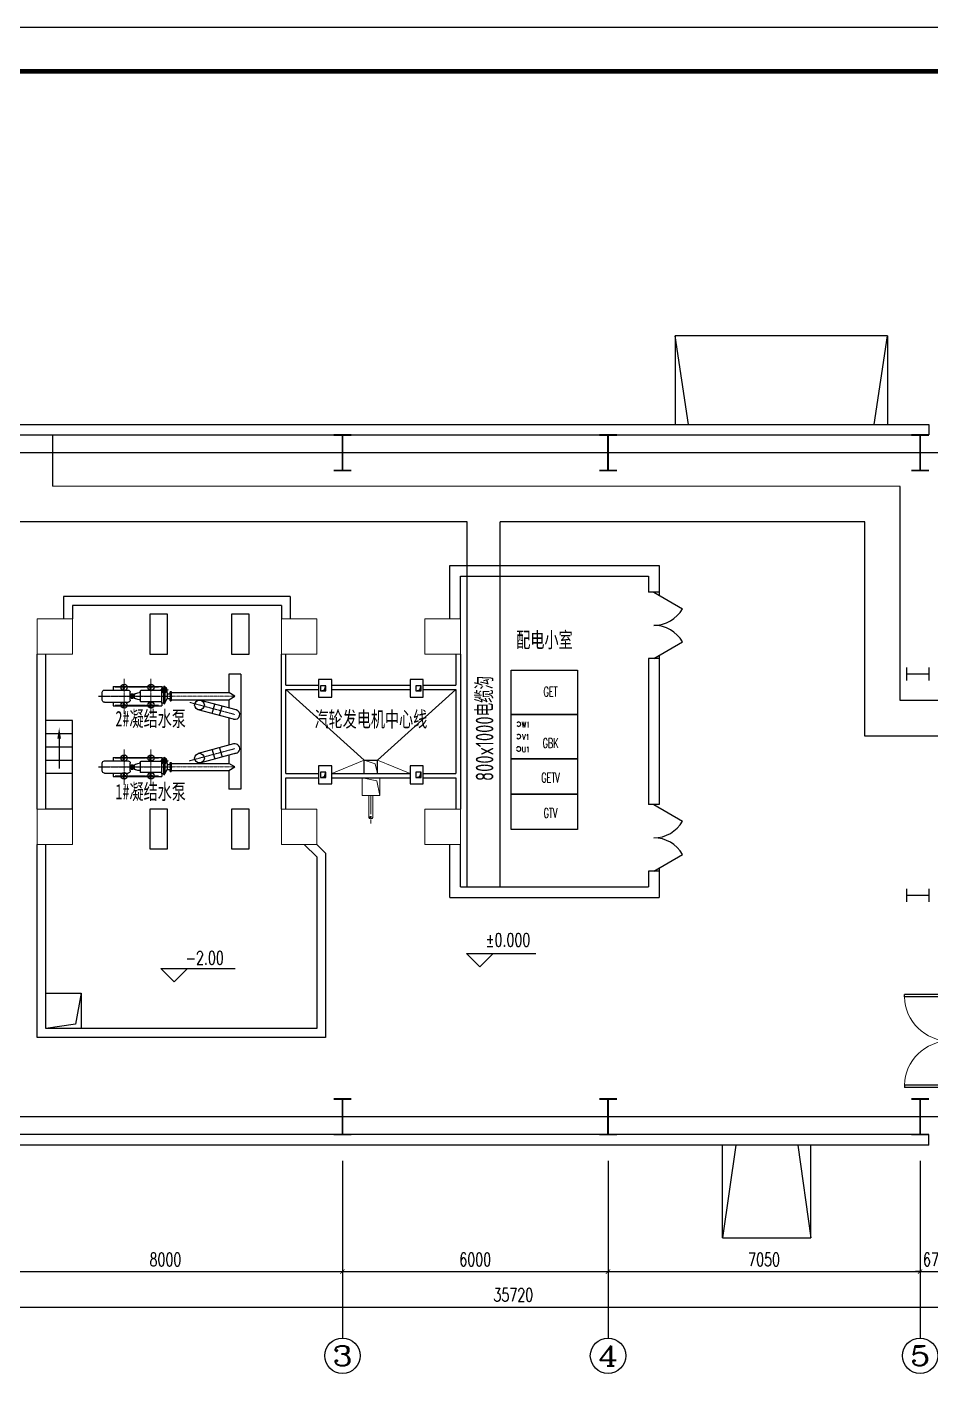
# Model space of a CAD drawing. Header units: millimetres. Extents: x -24326 to 675674, y 148048 to 606396.
# Drawn here: x 515439 to 535859, y 178442 to 209048 of the extents above; entities that cross this region are included whole.
import ezdxf
from ezdxf.enums import TextEntityAlignment as Align

# ---------------------------------------------------------------- set-up
doc = ezdxf.new("R2010")
doc.units = ezdxf.units.MM
for name, pattern in [('ACAD_ISO04W018', [5.49, 4.32, -0.54, 0.09, -0.54]), ('CENTER', [2, 1.25, -0.25, 0.25, -0.25]), ('DASHED', [0.75, 0.5, -0.25])]:
    doc.linetypes.add(name, pattern=pattern)
for name, color, linetype in [('0-GREEN', 3, 'Continuous'), ('0-YELLOW', 2, 'Continuous'), ('1', 7, 'Continuous'), ('AXIS', 3, 'Continuous'), ('AXIS_TEXT', 7, 'Continuous'), ('DIM_ELEV', 3, 'Continuous'), ('DOOR_FIRE', 4, 'Continuous'), ('DOTE', 1, 'Continuous'), ('LEVL', 3, 'Continuous'), ('Prof', 2, 'Continuous'), ('PUB_TEXT', 7, 'Continuous'), ('STAIR', 2, 'Continuous'), ('WALL', 9, 'Continuous'), ('WINDOW', 4, 'Continuous'), ('主蒸汽', 6, 'Continuous'), ('图框', 7, 'Continuous'), ('水管道', 3, 'Continuous'), ('照明平面设备层', 1, 'Continuous'), ('设备', 6, 'Continuous')]:
    doc.layers.add(name, color=color, linetype=linetype)
for name, color, linetype, lineweight in [('2细线层', 1, 'Continuous', 0), ('3中心线层', 1, 'CENTER', 20), ('4虚线层', 1, 'DASHED', 0), ('中心线', 1, 'CENTER', 20), ('标注', 7, 'Continuous', 18)]:
    doc.layers.add(name, color=color, linetype=linetype, lineweight=lineweight)
doc.styles.add('_TCH_AXIS', font='COMPLEX', dxfattribs={"bigfont": 'GBCBIG'})
doc.styles.add('_TCH_DIM', font='SIMPLEX', dxfattribs={"bigfont": 'GBCBIG'})
doc.styles.add('_TCH_DIM_T3', font='SIMPLEX', dxfattribs={"width": 0.705882, "bigfont": 'GBCBIG'})
doc.styles.add('COMPLEX', font='COMPLEX', dxfattribs={"bigfont": 'AllInOneBig.shx'})
doc.styles.add('DIM_FONT', font='SIMPLEX', dxfattribs={"width": 0.7, "bigfont": 'GBCBIG'})
doc.styles.add('HZ-XJF', font='simplex.shx', dxfattribs={"width": 0.6, "height": 220, "bigfont": 'hz-xjf.shx'})
doc.styles.add('标准', font='NSimSun.ttf', dxfattribs={"width": 0.667})
doc.styles.add('福鑫余热发电车间建筑图2025.6.27(冶金院校核修改图)$0$-TSSDCHNGBENOR', font='GBENOR.shx', dxfattribs={"bigfont": 'TSSDCHN.shx'})
doc.dimstyles.new('_TCH_ARCH&&100', dxfattribs={"dimtxt": 297.5, "dimasz": 100, "dimexe": 250, "dimexo": 300, "dimgap": 126.25, "dimtad": 1, "dimdec": 0, "dimzin": 0, "dimdsep": 46, "dimtxsty": '_TCH_DIM_T3', "dimblk": 'ARCHTICK', "dimcen": 0.09, "dimclrt": 7, "dimazin": 2, "dimtfac": 1, "dimtdec": 0, "dimtix": 1, "dimtmove": 2, "dimatfit": 3, "dimfxl": 1, "dimtolj": 1, "dimtzin": 0, "dimarcsym": 0})

# ---------------------------------------------------------------- blocks, each defined once
blk = doc.blocks.new('_AXISO')
blk.add_circle((0, 0), 0.5)
at = {"layer": 'AXIS_TEXT', "style": 'COMPLEX', "width": 1.041667}
blk.add_attdef('A', text='', height=0.56, dxfattribs=at).set_placement((-0.25, -0.28), (0.25, -0.28), align=Align.FIT)
blk = doc.blocks.new('_ArchTick')
at = {"color": 0, "linetype": 'ByBlock', "const_width": 0.15}
blk.add_lwpolyline([(-0.5, -0.5), (0.5, 0.5)], dxfattribs=at)
blk = doc.blocks.new('*D103')
at = {"layer": 'AXIS', "color": 0, "lineweight": -2, "transparency": 16777216}
for p, q in [((514564, 183133), (514564, 180683)), ((522564, 183133), (522564, 180683)), ((514564, 180933), (522564, 180933))]:
    blk.add_line(p, q, dxfattribs=at)
at = {"layer": 'Defpoints', "color": 0, "transparency": 16777216}
for p in [(514564, 183433), (522564, 183433), (522564, 180933)]:
    blk.add_point(p, dxfattribs=at)
at = {"layer": 'AXIS', "color": 0, "lineweight": -2, "transparency": 16777216, "xscale": 100, "yscale": 100, "zscale": 100, "rotation": 180}
blk.add_blockref('_ArchTick', (514564, 180933), dxfattribs=at)
at = {"layer": 'AXIS', "color": 0, "lineweight": -2, "transparency": 16777216, "xscale": 100, "yscale": 100, "zscale": 100}
blk.add_blockref('_ArchTick', (522564, 180933), dxfattribs=at)
at = {"layer": 'AXIS', "color": 7, "transparency": 16777216, "insert": (518564, 181208), "char_height": 297.5, "attachment_point": 5, "style": '_TCH_DIM_T3'}
blk.add_mtext('\\A1;8000', dxfattribs=at)
blk = doc.blocks.new('*D104')
at = {"layer": 'AXIS', "color": 0, "lineweight": -2, "transparency": 16777216}
for p, q in [((522564, 183133), (522564, 180683)), ((528564, 183133), (528564, 180683)), ((522564, 180933), (528564, 180933))]:
    blk.add_line(p, q, dxfattribs=at)
at = {"layer": 'Defpoints', "color": 0, "transparency": 16777216}
for p in [(522564, 183433), (528564, 183433), (528564, 180933)]:
    blk.add_point(p, dxfattribs=at)
at = {"layer": 'AXIS', "color": 0, "lineweight": -2, "transparency": 16777216, "xscale": 100, "yscale": 100, "zscale": 100, "rotation": 180}
blk.add_blockref('_ArchTick', (522564, 180933), dxfattribs=at)
at = {"layer": 'AXIS', "color": 0, "lineweight": -2, "transparency": 16777216, "xscale": 100, "yscale": 100, "zscale": 100}
blk.add_blockref('_ArchTick', (528564, 180933), dxfattribs=at)
at = {"layer": 'AXIS', "color": 7, "transparency": 16777216, "insert": (525564, 181208), "char_height": 297.5, "attachment_point": 5, "style": '_TCH_DIM_T3'}
blk.add_mtext('\\A1;6000', dxfattribs=at)
blk = doc.blocks.new('*D105')
at = {"layer": 'AXIS', "color": 0, "lineweight": -2, "transparency": 16777216}
for p, q in [((528564, 183133), (528564, 180683)), ((535614, 183133), (535614, 180683)), ((528564, 180933), (535614, 180933))]:
    blk.add_line(p, q, dxfattribs=at)
at = {"layer": 'Defpoints', "color": 0, "transparency": 16777216}
for p in [(528564, 183433), (535614, 183433), (535614, 180933)]:
    blk.add_point(p, dxfattribs=at)
at = {"layer": 'AXIS', "color": 0, "lineweight": -2, "transparency": 16777216, "xscale": 100, "yscale": 100, "zscale": 100, "rotation": 180}
blk.add_blockref('_ArchTick', (528564, 180933), dxfattribs=at)
at = {"layer": 'AXIS', "color": 0, "lineweight": -2, "transparency": 16777216, "xscale": 100, "yscale": 100, "zscale": 100}
blk.add_blockref('_ArchTick', (535614, 180933), dxfattribs=at)
at = {"layer": 'AXIS', "color": 7, "transparency": 16777216, "insert": (532089, 181208), "char_height": 297.5, "attachment_point": 5, "style": '_TCH_DIM_T3'}
blk.add_mtext('\\A1;7050', dxfattribs=at)
blk = doc.blocks.new('*D106')
at = {"layer": 'AXIS', "color": 0, "lineweight": -2, "transparency": 16777216}
for p, q in [((535614, 183133), (535614, 180683)), ((536284, 183133), (536284, 180683)), ((535614, 180933), (535514, 180933)), ((535614, 180933), (536284, 180933)), ((536284, 180933), (536384, 180933))]:
    blk.add_line(p, q, dxfattribs=at)
at = {"layer": 'Defpoints', "color": 0, "transparency": 16777216}
for p in [(535614, 183433), (536284, 183433), (536284, 180933)]:
    blk.add_point(p, dxfattribs=at)
at = {"layer": 'AXIS', "color": 0, "lineweight": -2, "transparency": 16777216, "xscale": 100, "yscale": 100, "zscale": 100}
blk.add_blockref('_ArchTick', (535614, 180933), dxfattribs=at)
at = {"layer": 'AXIS', "color": 0, "lineweight": -2, "transparency": 16777216, "xscale": 100, "yscale": 100, "zscale": 100, "rotation": 180}
blk.add_blockref('_ArchTick', (536284, 180933), dxfattribs=at)
at = {"layer": 'AXIS', "color": 7, "transparency": 16777216, "insert": (535949, 181208), "char_height": 297.5, "attachment_point": 5, "style": '_TCH_DIM_T3'}
blk.add_mtext('\\A1;670', dxfattribs=at)
blk = doc.blocks.new('*D108')
at = {"layer": 'AXIS', "color": 0, "lineweight": -2, "transparency": 16777216}
for p, q in [((508564, 183133), (508564, 179883)), ((544284, 183133), (544284, 179883)), ((508564, 180133), (544284, 180133))]:
    blk.add_line(p, q, dxfattribs=at)
at = {"layer": 'Defpoints', "color": 0, "transparency": 16777216}
for p in [(508564, 183433), (544284, 183433), (544284, 180133)]:
    blk.add_point(p, dxfattribs=at)
at = {"layer": 'AXIS', "color": 0, "lineweight": -2, "transparency": 16777216, "xscale": 100, "yscale": 100, "zscale": 100, "rotation": 180}
blk.add_blockref('_ArchTick', (508564, 180133), dxfattribs=at)
at = {"layer": 'AXIS', "color": 0, "lineweight": -2, "transparency": 16777216, "xscale": 100, "yscale": 100, "zscale": 100}
blk.add_blockref('_ArchTick', (544284, 180133), dxfattribs=at)
at = {"layer": 'AXIS', "color": 7, "transparency": 16777216, "insert": (526424, 180408), "char_height": 297.5, "attachment_point": 5, "style": '_TCH_DIM_T3'}
blk.add_mtext('\\A1;35720', dxfattribs=at)
blk = doc.blocks.new('b')
at = {"layer": '设备', "color": 1, "linetype": 'CENTER', "ltscale": 0.1}
for p, q in [((-1481, 0), (185, 0)), ((0, -231), (0, 185)), ((-87, -140), (101, -140))]:
    blk.add_line(p, q, dxfattribs=at)
at = {"layer": '设备', "color": 3}
for p, q in [((-1398, 88), (-1398, -88)), ((-1348, 138), (-815, 138)), ((-1153, 215), (-48, 215)), ((-1153, 138), (-1153, 215)), ((-765, 88), (-765, -88)), ((-765, 19), (-746, 19)), ((-746, 49), (-746, -49)), ((-746, 49), (-706, 49)), ((-726, 49), (-726, -49)), ((-706, 49), (-706, -49)), ((-706, 19), (-686, 19)), ((-686, 49), (-686, -49)), ((-686, 49), (-672, 49)), ((-672, 49), (-672, -49)), ((-538, 83), (-564, 83)), ((-538, -115), (-538, 115)), ((-57, 125), (-528, 125)), ((-57, -108), (-57, 148)), ((-15, 158), (-47, 158)), ((-15, -77), (-15, 158)), ((-5, 168), (5, 168)), ((15, -77), (15, 158)), ((15, 158), (71, 54)), ((71, -54), (71, 54)), ((71, 54), (137, 54)), ((137, -102), (137, 102)), ((137, 102), (162, 102)), ((162, -102), (162, 102)), ((-1348, -138), (-815, -138)), ((-1153, -215), (-1153, -138)), ((-1153, -215), (-48, -215)), ((-765, -19), (-746, -19)), ((-746, -49), (-706, -49)), ((-706, -19), (-686, -19)), ((-686, -49), (-672, -49)), ((-538, -83), (-564, -83)), ((-63, -125), (-528, -125)), ((60, -116), (71, -54)), ((71, -54), (137, -54)), ((137, -102), (162, -102))]:
    blk.add_line(p, q, dxfattribs=at)
at = {"layer": '设备', "color": 3, "linetype": 'CENTER', "ltscale": 20}
for p, q in [((-868, 200), (-938, 200)), ((-903, 165), (-903, 235)), ((-263, 200), (-333, 200)), ((-298, 165), (-298, 235)), ((-48, 158), (-48, 215)), ((124, 85), (174, 85)), ((-868, -200), (-938, -200)), ((-903, -235), (-903, -165)), ((-263, -200), (-333, -200)), ((-298, -235), (-298, -165)), ((-48, -215), (-48, -184)), ((124, -85), (174, -85))]:
    blk.add_line(p, q, dxfattribs=at)
at = {"layer": '设备', "color": 3, "linetype": 'CENTER', "ltscale": 10}
for p, q in [((-43, -97), (-27, -113)), ((-43, -183), (-27, -167)), ((43, -97), (27, -113)), ((43, -183), (27, -167))]:
    blk.add_line(p, q, dxfattribs=at)
at = {"layer": '设备', "color": 3}
for centre, radius in [((-903, 200), 10), ((-298, 200), 10), ((0, 0), 10), ((-903, -200), 10), ((-298, -200), 10), ((0, -140), 65), ((-35, -105), 7), ((-35, -175), 7), ((0, -140), 39.2), ((0, -140), 20), ((35, -105), 7), ((35, -175), 7)]:
    blk.add_circle(centre, radius, dxfattribs=at)
for centre, radius, start, end in [((-1348, 88), 50, 90, 180), ((-815, 88), 50, 0, 90), ((-528, -214), 299, 96.8847, 118.5914), ((-528, 115), 10, 90, 180), ((-47, 148), 10, 90, 180), ((-5, 158), 10, 90, 180), ((5, 158), 10, 0, 90), ((-1348, -88), 50, 180, 270), ((-815, -88), 50, 270, 0), ((-528, 214), 299, 241.4086, 263.1153), ((-528, -115), 10, 180, 270)]:
    blk.add_arc(centre, radius, start, end, dxfattribs=at)
at = {"layer": '设备', "color": 3, "linetype": 'CENTER', "ltscale": 10}
for start, end in [(121.894, 148.106), (211.894, 238.106), (31.894, 58.106), (301.894, 328.106)]:
    blk.add_arc((0, -140), 50, start, end, dxfattribs=at)
blk = doc.blocks.new('$DorLib2D$00000002')
for p, q in [((-0.5, 0), (-0.5, 0.4875)), ((-0.475, 0.4875), (-0.5, 0.4875)), ((-0.475, 0), (-0.475, 0.4875)), ((0.475, 0), (0.475, 0.4875)), ((0.475, 0.4875), (0.5, 0.4875)), ((0.5, 0), (0.5, 0.4875)), ((-0.5, 0), (-0.475, 0)), ((0.5, 0), (0.475, 0))]:
    blk.add_line(p, q)
at = {"lineweight": 13}
for centre, start, end in [((-0.4875, 0), 0, 88.53072), ((0.4875, 0), 91.46928, 180)]:
    blk.add_arc(centre, 0.4875, start, end, dxfattribs=at)

msp = doc.modelspace()

# ---------------------------------------------------------------- linework, layer by layer
for p, q in [((524987.6, 195683.3), (524987.6, 196883.3)), ((525227.6, 195683.3), (525227.6, 196643.3)), ((521383.6, 196183.3), (516263.6, 196183.3)), ((516263.6, 196183.3), (516263.6, 195683.3)), ((521383.6, 196183.3), (521383.6, 195683.3)), ((529597.6, 196283.3), (530247.1, 195908.3)), ((521183.6, 195983.3), (516463.6, 195983.3)), ((516463.6, 195983.3), (516463.6, 195683.3)), ((521183.6, 195983.3), (521183.6, 195683.3)), ((529597.6, 194783.3), (530247.1, 195158.3)), ((515663.6, 191383.3), (515663.6, 194883.3)), ((515863.6, 191383.3), (515863.6, 194883.3)), ((521285.6, 194080.3), (523055.6, 192486.3)), ((522070.6, 194050.3), (522158.4, 194073.7)), ((522158.4, 194073.7), (522190.6, 194170.3)), ((523355.6, 192486.3), (525127.6, 194080.3)), ((524220.6, 194050.3), (524308.4, 194073.7)), ((524308.4, 194073.7), (524340.6, 194170.3)), ((522158.4, 192119.7), (522190.6, 192216.3)), ((524308.4, 192119.7), (524340.6, 192216.3)), ((522070.6, 192096.3), (522158.4, 192119.7)), ((524220.6, 192096.3), (524308.4, 192119.7)), ((529597.6, 191483.3), (530247.1, 191108.3)), ((515663.6, 186223.3), (515663.6, 190583.3)), ((515863.6, 186923.3), (515863.6, 190583.3)), ((521700.8, 190583.3), (521983.6, 190300.4)), ((521983.6, 190583.3), (522183.6, 190383.3)), ((522183.6, 190383.3), (522183.6, 186223.3)), ((524987.6, 189383.3), (524987.6, 190583.3)), ((525227.6, 189623.3), (525227.6, 190583.3)), ((521983.6, 190300.4), (521983.6, 186423.3)), ((529597.6, 189983.3), (530247.1, 190358.3)), ((521983.6, 186423.3), (515863.6, 186423.3)), ((522183.6, 186223.3), (515663.6, 186223.3))]:
    msp.add_line(p, q)
at = {"color": 5}
for p, q in [((516663.6, 187223.3), (516532.7, 186524.1)), ((516532.7, 186524.1), (515863.6, 186423.3))]:
    msp.add_line(p, q, dxfattribs=at)
at = {"color": 6, "const_width": 40}
for points in [[(522363.6, 199833.3), (522763.6, 199833.3)], [(522563.6, 199833.3), (522563.6, 199033.3)], [(528363.6, 199833.3), (528763.6, 199833.3)], [(528563.6, 199833.3), (528563.6, 199033.3)], [(535413.6, 199833.3), (535813.6, 199833.3)], [(535613.6, 199833.3), (535613.6, 199033.3)], [(522363.6, 199033.3), (522763.6, 199033.3)], [(528363.6, 199033.3), (528763.6, 199033.3)], [(535413.6, 199033.3), (535813.6, 199033.3)], [(522363.6, 184833.3), (522763.6, 184833.3)], [(522563.6, 184033.3), (522563.6, 184833.3)], [(528363.6, 184833.3), (528763.6, 184833.3)], [(528563.6, 184033.3), (528563.6, 184833.3)], [(535413.6, 184833.3), (535813.6, 184833.3)], [(535613.6, 184033.3), (535613.6, 184833.3)], [(522363.6, 184033.3), (522763.6, 184033.3)], [(528363.6, 184033.3), (528763.6, 184033.3)], [(535413.6, 184033.3), (535813.6, 184033.3)]]:
    msp.add_lwpolyline(points, dxfattribs=at)
for points in [[(518208.6, 194883.3), (518608.6, 194883.3), (518608.6, 195783.3), (518208.6, 195783.3)], [(520058.6, 194883.3), (520458.6, 194883.3), (520458.6, 195783.3), (520058.6, 195783.3)], [(522020.6, 194310.3), (522020.6, 193910.3), (522320.6, 193910.3), (522320.6, 194310.3)], [(522070.6, 194170.3), (522070.6, 194050.3), (522190.6, 194050.3), (522190.6, 194170.3)], [(524090.6, 194310.3), (524090.6, 193910.3), (524390.6, 193910.3), (524390.6, 194310.3)], [(524220.6, 194170.3), (524220.6, 194050.3), (524340.6, 194050.3), (524340.6, 194170.3)], [(522020.6, 192356.3), (522020.6, 191956.3), (522320.6, 191956.3), (522320.6, 192356.3)], [(522070.6, 192216.3), (522070.6, 192096.3), (522190.6, 192096.3), (522190.6, 192216.3)], [(524090.6, 192356.3), (524090.6, 191956.3), (524390.6, 191956.3), (524390.6, 192356.3)], [(524220.6, 192216.3), (524220.6, 192096.3), (524340.6, 192096.3), (524340.6, 192216.3)], [(518208.6, 190483.3), (518608.6, 190483.3), (518608.6, 191383.3), (518208.6, 191383.3)], [(520058.6, 190483.3), (520458.6, 190483.3), (520458.6, 191383.3), (520058.6, 191383.3)], [(515863.6, 187223.3), (516663.6, 187223.3), (516663.6, 186423.3), (515863.6, 186423.3)]]:
    msp.add_lwpolyline(points, close=True)
for centre, start, end in [((523183.3, 191173.6), 35.0315, 144.9685), ((523183.3, 191204.8), 215.0315, 324.9685), ((523227.8, 191204.8), 215.0315, 324.9685)]:
    msp.add_arc(centre, 27.2, start, end)
for centre, major_axis, start_param, end_param in [((529597.6, 196283.3), (-375, 649.5), 2.6179939, 3.6651914), ((529597.6, 194783.3), (375, 649.5), -0.5235988, 0.5235988), ((529597.6, 191483.3), (-375, 649.5), 2.6179939, 3.6651914), ((529597.6, 189983.3), (375, 649.5), -0.5235988, 0.5235988)]:
    msp.add_ellipse(centre, major_axis=major_axis, ratio=0.9999885, start_param=start_param, end_param=end_param)
at = {"layer": '0-YELLOW', "color": 2}
for p, q in [((516013.6, 199833.3), (516013.6, 198675)), ((535163.6, 198673.3), (516013.6, 198675)), ((535163.6, 193833.3), (535163.6, 198673.3)), ((525377.6, 197873.3), (508463.4, 197874.7)), ((534363.6, 197873.3), (526127.6, 197873.3)), ((534363.6, 193033.3), (534363.6, 197873.3))]:
    msp.add_line(p, q, dxfattribs=at)
at = {"layer": '0-YELLOW', "ltscale": 3}
for p, q in [((525377.6, 189623.3), (525377.6, 197873.3)), ((526127.6, 189623.3), (526127.6, 197873.3))]:
    msp.add_line(p, q, dxfattribs=at)
at = {"layer": '0-YELLOW'}
for p, q in [((536403.6, 193833.3), (535163.6, 193833.3)), ((536403.6, 193033.3), (534363.6, 193033.3))]:
    msp.add_line(p, q, dxfattribs=at)
at = {"layer": '0-YELLOW', "color": 225, "ltscale": 3}
for points in [[(526377.6, 194520.8), (527877.6, 194520.8), (527877.6, 193520.8), (526377.6, 193520.8), (526377.6, 194520.8)], [(526377.6, 193520.8), (527877.6, 193520.8), (527877.6, 192520.8), (526377.6, 192520.8), (526377.6, 193520.8)], [(526377.6, 192520.8), (527877.6, 192520.8), (527877.6, 191720.8), (526377.6, 191720.8), (526377.6, 192520.8)], [(526377.6, 191720.8), (527877.6, 191720.8), (527877.6, 190920.8), (526377.6, 190920.8), (526377.6, 191720.8)]]:
    msp.add_lwpolyline(points, dxfattribs=at)
for centre, start, end in [((526543.9, 193300.8), 216.89705, 143.10412), ((526543.9, 193020.8), 216.87336, 143.12664), ((526543.9, 192740.8), 203.57818, 156.42182)]:
    msp.add_arc(centre, 50, start, end, dxfattribs=at)
at = {"layer": '1', "color": 7}
msp.add_line((516163.6, 192972.2), (516163.6, 192298), dxfattribs=at)
msp.add_solid([(516121.9, 192972.2), (516205.3, 192972.2), (516163.6, 193222.2)], dxfattribs=at)
at = {"layer": '2细线层'}
for p, q in [((523161.1, 191686.3), (523161.1, 191189.2)), ((523250.1, 191686.3), (523250.1, 191189.2))]:
    msp.add_line(p, q, dxfattribs=at)
at = {"layer": '3中心线层', "ltscale": 25}
for p, q in [((517431, 194133.3), (518409, 194133.3)), ((517631, 193533.3), (517631, 194333.3)), ((518236, 193533.3), (518236, 194333.3)), ((517331, 193933.3), (518409, 193933.3)), ((517431, 193733.3), (518409, 193733.3)), ((517431, 192533.3), (518409, 192533.3)), ((517631, 191933.3), (517631, 192733.3)), ((518236, 191933.3), (518236, 192733.3)), ((517331, 192333.3), (518409, 192333.3)), ((517431, 192133.3), (518409, 192133.3))]:
    msp.add_line(p, q, dxfattribs=at)
at = {"layer": '4虚线层', "color": 4, "ltscale": 25}
for points in [[(515663.6, 194883.3), (516463.6, 194883.3), (516463.6, 195683.3), (515663.6, 195683.3)], [(521183.6, 194883.3), (521983.6, 194883.3), (521983.6, 195683.3), (521183.6, 195683.3)], [(524427.6, 194883.3), (525227.6, 194883.3), (525227.6, 195683.3), (524427.6, 195683.3)], [(515663.6, 190583.3), (516463.6, 190583.3), (516463.6, 191383.3), (515663.6, 191383.3)], [(521183.6, 190583.3), (521983.6, 190583.3), (521983.6, 191383.3), (521183.6, 191383.3)], [(524427.6, 190583.3), (525227.6, 190583.3), (525227.6, 191383.3), (524427.6, 191383.3)]]:
    msp.add_lwpolyline(points, close=True, dxfattribs=at)
at = {"layer": 'AXIS'}
for p, q in [((522563.6, 183433.3), (522563.6, 179433.3)), ((528563.6, 183433.3), (528563.6, 179433.3)), ((535613.6, 183433.3), (535613.6, 179433.3))]:
    msp.add_line(p, q, dxfattribs=at)
at = {"layer": 'DIM_ELEV'}
for p, q in [((525665.7, 187820.5), (525365.7, 188120.5)), ((525365.7, 188120.5), (526930.7, 188120.5)), ((525665.7, 187820.5), (525965.7, 188120.5))]:
    msp.add_line(p, q, dxfattribs=at)
at = {"layer": 'DOTE'}
for p, q in [((545283.6, 199433.3), (507588.6, 199433.3)), ((545283.6, 184433.3), (507588.6, 184433.3))]:
    msp.add_line(p, q, dxfattribs=at)
at = {"layer": 'LEVL'}
for p, q in [((518763.7, 187481.1), (518463.7, 187781.1)), ((518463.7, 187781.1), (519063.7, 187781.1)), ((519063.7, 187781.1), (518763.7, 187481.1)), ((518763.7, 187781.1), (520140.8, 187781.1))]:
    msp.add_line(p, q, dxfattribs=at)
at = {"layer": 'Prof'}
for centre in [(517631, 194133.3), (518236, 194133.3), (517631, 193733.3), (518236, 193733.3), (517631, 192533.3), (518236, 192533.3), (517631, 192133.3), (518236, 192133.3)]:
    msp.add_circle(centre, 70, dxfattribs=at)
for centre in [(517676, 194133.3), (518281, 194133.3), (517676, 193733.3), (518281, 193733.3), (517676, 192533.3), (518281, 192533.3), (517676, 192133.3), (518281, 192133.3)]:
    msp.add_arc(centre, 70, 108.74934, 251.25066, dxfattribs=at)
at = {"layer": 'STAIR'}
for p, q in [((534879, 202073.3), (530079, 202073.3)), ((530079, 202073.3), (530079, 200073.3)), ((530379, 200073.3), (530079, 202073.3)), ((534579, 200073.3), (534879, 202073.3)), ((534879, 202073.3), (534879, 200073.3)), ((531149.1, 181693.3), (531149.1, 183793.3)), ((531449.1, 183793.3), (531149.1, 181693.3)), ((532849.1, 183793.3), (533149.1, 181693.3)), ((533149.1, 181693.3), (533149.1, 183793.3)), ((531149.1, 181693.3), (533149.1, 181693.3))]:
    msp.add_line(p, q, dxfattribs=at)
at = {"layer": 'WALL', "color": 7}
for p, q in [((508123.6, 200073.3), (535813.6, 200073.3)), ((535813.6, 200073.3), (535813.6, 199833.3)), ((508363.6, 199833.3), (535813.6, 199833.3)), ((535813.6, 184033.3), (508362.3, 184033.3)), ((535813.6, 183793.3), (535813.6, 184033.3)), ((535813.6, 183793.3), (508122.2, 183793.3))]:
    msp.add_line(p, q, dxfattribs=at)
at = {"layer": 'WALL'}
for p, q in [((524987.6, 196883.3), (529717.6, 196883.3)), ((529717.6, 196883.3), (529717.6, 196214)), ((525227.6, 196643.3), (529477.6, 196643.3)), ((529477.6, 196643.3), (529477.6, 196283.3)), ((529717.6, 196283.3), (529477.6, 196283.3)), ((529717.6, 195542.9), (529717.6, 195523.6)), ((529717.6, 195542.9), (529717.6, 195523.6)), ((521185.6, 191383.3), (521185.6, 194883.3)), ((521285.6, 194180.3), (521285.6, 194883.3)), ((525127.6, 194883.3), (525127.6, 194180.3)), ((525227.6, 194883.3), (525227.6, 191383.3)), ((529477.6, 194783.3), (529477.6, 191483.3)), ((529717.6, 194783.3), (529477.6, 194783.3)), ((529717.6, 194852.6), (529717.6, 191483.3)), ((521185.6, 192186.3), (521185.6, 194080.3)), ((521285.6, 194180.3), (522020.6, 194180.3)), ((521285.6, 194080.3), (522020.6, 194080.3)), ((521285.6, 192186.3), (521285.6, 194080.3)), ((522320.6, 194180.3), (524090.6, 194180.3)), ((522320.6, 194080.3), (524090.6, 194080.3)), ((524390.6, 194180.3), (525127.6, 194180.3)), ((524390.6, 194080.3), (525127.6, 194080.3)), ((525127.6, 194080.3), (525127.6, 192186.3)), ((521285.6, 192186.3), (522020.6, 192186.3)), ((521285.6, 192086.3), (522020.6, 192086.3)), ((521285.6, 191383.3), (521285.6, 192086.3)), ((522320.6, 192186.3), (524090.6, 192186.3)), ((522320.6, 192086.3), (524090.6, 192086.3)), ((524390.6, 192186.3), (525127.6, 192186.3)), ((524390.6, 192086.3), (525127.6, 192086.3)), ((525127.6, 192086.3), (525127.6, 191383.3)), ((529717.6, 191483.3), (529477.6, 191483.3)), ((529717.6, 190742.9), (529717.6, 190723.6)), ((529477.6, 189983.3), (529477.6, 189623.3)), ((529717.6, 189983.3), (529477.6, 189983.3)), ((529717.6, 190052.5), (529717.6, 189383.3)), ((525227.6, 189623.3), (529477.6, 189623.3)), ((524987.6, 189383.3), (529717.6, 189383.3))]:
    msp.add_line(p, q, dxfattribs=at)
at = {"layer": 'WALL', "color": 6, "const_width": 30}
for points in [[(535313.6, 194283.3), (535313.6, 194583.3)], [(535313.6, 194433.3), (535813.6, 194433.3)], [(535813.6, 194283.3), (535813.6, 194583.3)], [(535313.6, 189283.3), (535313.6, 189583.3)], [(535813.6, 189283.3), (535813.6, 189583.3)], [(535313.6, 189433.3), (535813.6, 189433.3)]]:
    msp.add_lwpolyline(points, dxfattribs=at)
at = {"layer": 'WINDOW', "color": 0}
for p, q in [((523055.6, 192486.3), (523355.6, 192486.3)), ((523055.6, 192186.3), (523055.6, 192486.3)), ((523355.6, 192186.3), (523355.6, 192486.3))]:
    msp.add_line(p, q, dxfattribs=at)
at = {"layer": '中心线'}
for p, q in [((518668.5, 193933.3), (520134, 193933.3)), ((520134, 193518.9), (519112.1, 193792.7)), ((520134, 192747.6), (519097.6, 192469.9)), ((520134, 192747.6), (519112.1, 192473.8)), ((518668.5, 192333.3), (520134, 192333.3))]:
    msp.add_line(p, q, dxfattribs=at)
at = {"layer": '中心线', "color": 6, "linetype": 'ACAD_ISO04W018', "ltscale": 100}
msp.add_line((523205.6, 191698.3), (523205.6, 191054.3), dxfattribs=at)
at = {"layer": '主蒸汽', "color": 2}
for p, q in [((515863.6, 191383.3), (515863.6, 193383.3)), ((516463.6, 193383.3), (515863.6, 193383.3)), ((516463.6, 191383.3), (516463.6, 193383.3)), ((516463.6, 193083.3), (515863.6, 193083.3)), ((516463.6, 192783.3), (515863.6, 192783.3)), ((516463.6, 192483.3), (515863.6, 192483.3)), ((516463.6, 192183.3), (515863.6, 192183.3)), ((516463.6, 191383.3), (515863.6, 191383.3))]:
    msp.add_line(p, q, dxfattribs=at)
at = {"layer": '图框', "linetype": 'Continuous', "lineweight": 100, "const_width": 100}
msp.add_lwpolyline([(498473.6, 168047.8), (554373.6, 168047.8), (554373.6, 208047.8), (498473.6, 208047.8)], close=True, dxfattribs=at)
at = {"layer": '标注'}
for p, q in [((522320.6, 192186.3), (523055.6, 192486.3)), ((523355.6, 192486.3), (524090.6, 192186.3)), ((523005.6, 192086.3), (523005.6, 191686.3)), ((523405.6, 192086.3), (523405.6, 191686.3)), ((523005.6, 191686.3), (523405.6, 191686.3))]:
    msp.add_line(p, q, dxfattribs=at)
at = {"layer": '标注', "color": 5}
for p, q in [((523305.5, 192403.6), (523055.6, 192486.3)), ((523355.6, 192186.3), (523305.5, 192403.6)), ((523337.2, 192022.8), (523005.6, 192086.3)), ((523405.6, 191686.3), (523337.2, 192022.8))]:
    msp.add_line(p, q, dxfattribs=at)
at = {"layer": '水管道'}
for p, q in [((519997.5, 194433.3), (519997.5, 194012.8)), ((520270.5, 194433.3), (519997.5, 194433.3)), ((520270.5, 194433.3), (520270.5, 191833.3)), ((518668.5, 194012.8), (519997.5, 194012.8)), ((518668.5, 193853.8), (519997.5, 193853.8)), ((520162.3, 193624.7), (519362.3, 193839)), ((519622.5, 193542.6), (519679.2, 193754.1)), ((520134, 193933.3), (519997.5, 194012.8)), ((519997.5, 193853.8), (520134, 193933.3)), ((519997.5, 193853.8), (519997.5, 193668.8)), ((520105.6, 193413.1), (519305.6, 193627.5)), ((519788.8, 193498), (519845.5, 193709.6)), ((519997.5, 193442.1), (519997.5, 192824.4)), ((520105.6, 192853.4), (519305.6, 192639)), ((520162.3, 192641.9), (519362.3, 192427.5)), ((519622.5, 192723.9), (519679.2, 192512.4)), ((519788.8, 192768.5), (519845.5, 192557)), ((519997.5, 192597.7), (519997.5, 192412.8)), ((518668.5, 192412.8), (519997.5, 192412.8)), ((518668.5, 192253.8), (519997.5, 192253.8)), ((520134, 192333.3), (519997.5, 192412.8)), ((519997.5, 192253.8), (520134, 192333.3)), ((519997.5, 192253.8), (519997.5, 191833.3)), ((520270.5, 191833.3), (519997.5, 191833.3))]:
    msp.add_line(p, q, dxfattribs=at)
for centre in [(519334, 193733.3), (519334, 192533.3)]:
    msp.add_circle(centre, 109.5, dxfattribs=at)
for centre, start, end in [((520134, 193518.9), 255, 75), ((520134, 192747.6), 270, 105)]:
    msp.add_arc(centre, 109.5, start, end, dxfattribs=at)
at = {"layer": '照明平面设备层', "color": 0, "lineweight": -3, "ltscale": 100}
msp.add_lwpolyline([(495973.6, 209047.8), (555373.6, 209047.8), (555373.6, 167047.8), (495973.6, 167047.8)], close=True, dxfattribs=at)

# ---------------------------------------------------------------- block references
at = {"color": 225, "xscale": -1, "rotation": 180}
for p in [(518534, 193933.3), (518534, 192333.3)]:
    msp.add_blockref('b', p, dxfattribs=at)
at = {"layer": 'AXIS'}
ref = msp.add_blockref('_AXISO', (522563.6, 179033.3), dxfattribs=dict(at, xscale=800, yscale=800, zscale=800))
ref.add_attrib('A', '3', dxfattribs={"layer": 'AXIS_TEXT', "height": 452.5, "style": '_TCH_AXIS', "width": 1.5}).set_placement((522337.3, 178807), (522789.9, 178807), align=Align.FIT)
ref = msp.add_blockref('_AXISO', (528563.6, 179033.3), dxfattribs=dict(at, xscale=800, yscale=800, zscale=800))
ref.add_attrib('A', '4', dxfattribs={"layer": 'AXIS_TEXT', "height": 452.5, "style": '_TCH_AXIS', "width": 1.3125}).set_placement((528337.3, 178807), (528789.9, 178807), align=Align.FIT)
ref = msp.add_blockref('_AXISO', (535613.6, 179033.3), dxfattribs=dict(at, xscale=800, yscale=800, zscale=800))
ref.add_attrib('A', '5', dxfattribs={"layer": 'AXIS_TEXT', "height": 452.5, "style": '_TCH_AXIS', "width": 1.5}).set_placement((535387.3, 178807), (535839.9, 178807), align=Align.FIT)
at = {"layer": 'DOOR_FIRE', "xscale": 2100, "yscale": 2100, "zscale": 240, "rotation": 90}
msp.add_blockref('$DorLib2D$00000002', (536283.6, 186143.3), dxfattribs=at)

# ---------------------------------------------------------------- texts
at = {"color": 225, "style": 'HZ-XJF', "width": 0.6}
for s, p in [('GET', (527266, 193925.3)), ('GBK', (527266, 192762.8)), ('GETV', (527266, 191984.4)), ('GTV', (527266, 191184.4))]:
    msp.add_text(s, height=220, dxfattribs=at).set_placement(p, align=Align.CENTER)
at = {"layer": '0-GREEN', "color": 225, "linetype": 'Continuous', "style": 'HZ-XJF', "width": 0.65}
for s, p in [('W1', (526706.6, 193289.2)), ('V1', (526706.6, 193009.2)), ('U1', (526706.6, 192729.2))]:
    msp.add_text(s, height=125, dxfattribs=at).set_placement(p, align=Align.MIDDLE)
at = {"layer": '0-YELLOW', "color": 225, "style": '福鑫余热发电车间建筑图2025.6.27(冶金院校核修改图)$0$-TSSDCHNGBENOR', "width": 0.8}
msp.add_text('800x1000电缆沟', height=400, rotation=90, dxfattribs=at).set_placement((525974.8, 192015.7))
at = {"layer": 'DIM_ELEV', "color": 7, "style": '_TCH_DIM', "width": 0.705882}
msp.add_text('%%P0.000', height=297.5, dxfattribs=at).set_placement((525800.7, 188278))
at = {"layer": 'LEVL', "color": 7, "insert": (519452.2, 188020.7), "char_height": 300, "attachment_point": 5, "style": 'DIM_FONT'}
msp.add_mtext('-2.00', dxfattribs=at)
at = {"layer": 'PUB_TEXT', "style": '标准', "width": 0.667}
for s, p in [('配电小室', (527127.6, 195031.5)), ('2#凝结水泵', (518230.2, 193250.3)), ('汽轮发电机中心线', (523205.6, 193238.5)), ('1#凝结水泵', (518230.2, 191601))]:
    msp.add_text(s, height=350, dxfattribs=at).set_placement(p, align=Align.CENTER)

# ---------------------------------------------------------------- dimensions: what is measured, and where the dimension line sits
at = {"layer": 'AXIS'}
for p1, p2, distance, picture, middle in [((508563.6, 183433.3), (544283.6, 183433.3), -3300, '*D108', (526423.6, 180408.3)), ((514563.6, 183433.3), (522563.6, 183433.3), -2500, '*D103', (518563.6, 181208.3)), ((522563.6, 183433.3), (528563.6, 183433.3), -2500, '*D104', (525563.6, 181208.3)), ((528563.6, 183433.3), (535613.6, 183433.3), -2500, '*D105', (532088.6, 181208.3)), ((535613.6, 183433.3), (536283.6, 183433.3), -2500, '*D106', (535948.6, 181208.3))]:
    dim = msp.add_aligned_dim(p1=p1, p2=p2, distance=distance, dimstyle='_TCH_ARCH&&100', dxfattribs=at)
    dim.commit()
    dim.dimension.update_dxf_attribs({"geometry": picture, "text_midpoint": middle})

doc.saveas('drawing.dxf')
